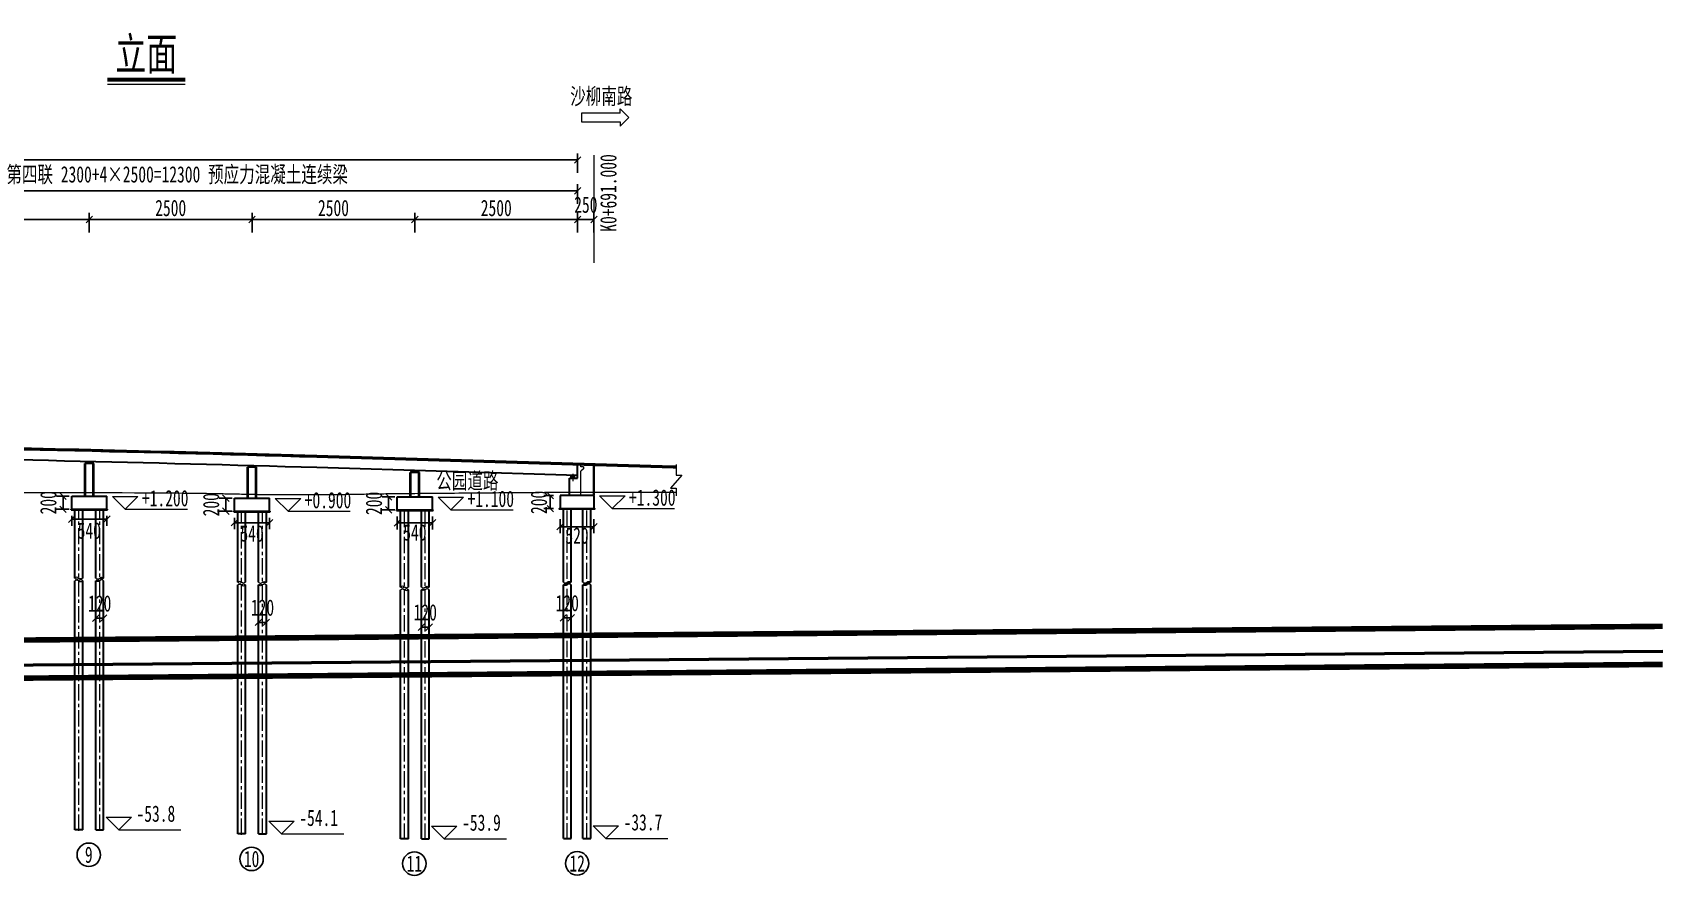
# Model space of a CAD drawing. Header units: millimetres. Extents: x 4628 to 974470, y 12613 to 383573.
# Drawn here: x 723891 to 974470, y 254106 to 383573 of the extents above; entities that cross this region are included whole.
import ezdxf
from ezdxf.enums import TextEntityAlignment as Align

# ---------------------------------------------------------------- set-up
doc = ezdxf.new("R2010")
doc.units = ezdxf.units.MM
for name, pattern in [('CENTER', [2, 1.25, -0.25, 0.25, -0.25]), ('CONTINOUS', [0]), ('CORNER DETAIL$0$HIDDEN', [0.375, 0.25, -0.125]), ('HIDDEN', [9.525, 6.35, -3.175])]:
    doc.linetypes.add(name, pattern=pattern)
for name, color, linetype, lineweight in [('KbhZdmPdx', 1, 'Continuous', 50), ('加粗线', 6, 'Continuous', 60), ('文字', 7, 'Continuous', 15), ('标注', 3, 'Continuous', 18), ('桥 中心线', 5, 'CENTER', 15), ('桥 构造粗实', 1, 'Continuous', 30), ('桥 构造细虚', 6, 'Continuous', 15), ('桥 标高', 4, 'Continuous', 15), ('细线', 6, 'Continuous', 18), ('结构', 1, 'Continuous', 30), ('虚线', 6, 'HIDDEN', 15)]:
    doc.layers.add(name, color=color, linetype=linetype, lineweight=lineweight)
doc.layers.add('纵_地面线', color=30, linetype='Continuous')
doc.styles.get("Standard").update_dxf_attribs({"font": ''})
doc.styles.add('仿宋字', font='', dxfattribs={"width": 0.7})
doc.styles.get('Standard').set_extended_font_data('SimSun')
doc.styles.get('仿宋字').set_extended_font_data('仿宋_GB2312')
doc.dimstyles.new('750', dxfattribs={"dimscale": 0, "dimtxt": 2.5, "dimasz": 1, "dimexe": 1, "dimexo": 1, "dimgap": 0, "dimtad": 0, "dimdec": 0, "dimlfac": 0.1, "dimrnd": 0.1, "dimzin": 12, "dimdsep": 46, "dimtxsty": '仿宋字', "dimblk": 'OBLIQUE', "dimcen": -1, "dimclrd": 256, "dimclre": 256, "dimclrt": 256, "dimadec": 4, "dimazin": 0, "dimtp": 2, "dimtm": 3, "dimtfac": 0.5, "dimtdec": 0, "dimtmove": 2, "dimatfit": 3, "dimldrblk": 'OBLIQUE', "dimfxl": 3, "dimfxlon": 1, "dimtvp": 0.7, "dimtolj": 1, "dimtzin": 12, "dimarcsym": 0})

# ---------------------------------------------------------------- blocks, each defined once
blk = doc.blocks.new('_Oblique')
at = {"color": 0, "linetype": 'ByBlock', "lineweight": -2}
blk.add_line((-0.5, -0.5), (0.5, 0.5), dxfattribs=at)
blk = doc.blocks.new('*D58')
at = {"layer": 'Defpoints', "color": 0}
for p in [(730515, 312349), (728559, 310349), (730515, 310349)]:
    blk.add_point(p, dxfattribs=at)
at = {"layer": '标注', "lineweight": -2}
for p, q in [((729515, 312349), (727559, 312349)), ((728559, 312349), (728559, 310349)), ((729515, 310349), (727559, 310349))]:
    blk.add_line(p, q, dxfattribs=at)
at = {"layer": '标注', "lineweight": -2, "xscale": 1000.0000020837, "yscale": 1000.0000020837, "zscale": 1000.0000020837}
for p, rotation in [((728559, 312349), 90), ((728559, 310349), 270)]:
    blk.add_blockref('_Oblique', p, dxfattribs=dict(at, rotation=rotation))
at = {"layer": '标注', "insert": (726309, 311349), "char_height": 2500, "attachment_point": 5, "rotation": 90, "style": '仿宋字'}
blk.add_mtext('\\A1;200', dxfattribs=at)
blk = doc.blocks.new('*D59')
at = {"layer": 'Defpoints', "color": 0}
for p in [(729889, 310349), (735289, 310349), (735289, 308827)]:
    blk.add_point(p, dxfattribs=at)
at = {"layer": '标注', "lineweight": -2}
for p, q in [((729889, 309349), (729889, 307827)), ((729889, 308827), (735289, 308827)), ((735289, 309349), (735289, 307827))]:
    blk.add_line(p, q, dxfattribs=at)
at = {"layer": '标注', "lineweight": -2, "xscale": 1000.0000020837, "yscale": 1000.0000020837, "zscale": 1000.0000020837, "rotation": 180}
blk.add_blockref('_Oblique', (729889, 308827), dxfattribs=at)
at = {"layer": '标注', "lineweight": -2, "xscale": 1000.0000020837, "yscale": 1000.0000020837, "zscale": 1000.0000020837}
blk.add_blockref('_Oblique', (735289, 308827), dxfattribs=at)
at = {"layer": '标注', "insert": (732589, 307059), "char_height": 2500, "attachment_point": 5, "style": '仿宋字'}
blk.add_mtext('\\A1;540', dxfattribs=at)
blk = doc.blocks.new('*D60')
at = {"layer": 'Defpoints', "color": 0}
for p in [(734789, 293618), (733589, 292730), (734789, 292730)]:
    blk.add_point(p, dxfattribs=at)
at = {"layer": '标注', "lineweight": -2}
for p, q in [((733589, 293618), (733589, 294618)), ((733589, 293618), (734789, 293618)), ((734789, 293618), (734789, 294618))]:
    blk.add_line(p, q, dxfattribs=at)
at = {"layer": '标注', "lineweight": -2, "xscale": 1000.0000020837, "yscale": 1000.0000020837, "zscale": 1000.0000020837, "rotation": 180}
blk.add_blockref('_Oblique', (733589, 293618), dxfattribs=at)
at = {"layer": '标注', "lineweight": -2, "xscale": 1000.0000020837, "yscale": 1000.0000020837, "zscale": 1000.0000020837}
blk.add_blockref('_Oblique', (734789, 293618), dxfattribs=at)
at = {"layer": '标注', "insert": (734189, 295868), "char_height": 2500, "attachment_point": 5, "style": '仿宋字'}
blk.add_mtext('\\A1;120', dxfattribs=at)
blk = doc.blocks.new('标高')
at = {"layer": '桥 标高'}
for p, q in [((-2000, 2000), (2000, 2000)), ((0, 0), (-2000, 2000)), ((0, 0), (2000, 2000)), ((0, 0), (9796, 0))]:
    blk.add_line(p, q, dxfattribs=at)
blk = doc.blocks.new('*D61')
at = {"layer": 'Defpoints', "color": 0}
for p in [(755515, 312049), (753559, 310049), (755515, 310049)]:
    blk.add_point(p, dxfattribs=at)
at = {"layer": '标注', "lineweight": -2}
for p, q in [((754515, 312049), (752559, 312049)), ((753559, 312049), (753559, 310049)), ((754515, 310049), (752559, 310049))]:
    blk.add_line(p, q, dxfattribs=at)
at = {"layer": '标注', "lineweight": -2, "xscale": 1000.0000020837, "yscale": 1000.0000020837, "zscale": 1000.0000020837}
for p, rotation in [((753559, 312049), 90), ((753559, 310049), 270)]:
    blk.add_blockref('_Oblique', p, dxfattribs=dict(at, rotation=rotation))
at = {"layer": '标注', "insert": (751309, 311049), "char_height": 2500, "attachment_point": 5, "rotation": 90, "style": '仿宋字'}
blk.add_mtext('\\A1;200', dxfattribs=at)
blk = doc.blocks.new('*D62')
at = {"layer": 'Defpoints', "color": 0}
for p in [(754889, 310049), (760289, 310049), (760289, 308285)]:
    blk.add_point(p, dxfattribs=at)
at = {"layer": '标注', "lineweight": -2}
for p, q in [((754889, 309049), (754889, 307285)), ((754889, 308285), (760289, 308285)), ((760289, 309049), (760289, 307285))]:
    blk.add_line(p, q, dxfattribs=at)
at = {"layer": '标注', "lineweight": -2, "xscale": 1000.0000020837, "yscale": 1000.0000020837, "zscale": 1000.0000020837, "rotation": 180}
blk.add_blockref('_Oblique', (754889, 308285), dxfattribs=at)
at = {"layer": '标注', "lineweight": -2, "xscale": 1000.0000020837, "yscale": 1000.0000020837, "zscale": 1000.0000020837}
blk.add_blockref('_Oblique', (760289, 308285), dxfattribs=at)
at = {"layer": '标注', "insert": (757589, 306615), "char_height": 2500, "attachment_point": 5, "style": '仿宋字'}
blk.add_mtext('\\A1;540', dxfattribs=at)
blk = doc.blocks.new('*D63')
at = {"layer": 'Defpoints', "color": 0}
for p in [(758589, 292086), (759789, 292974), (759789, 292086)]:
    blk.add_point(p, dxfattribs=at)
at = {"layer": '标注', "lineweight": -2}
for p, q in [((758589, 292974), (758589, 293974)), ((759789, 292974), (759789, 293974)), ((758589, 292974), (759789, 292974))]:
    blk.add_line(p, q, dxfattribs=at)
at = {"layer": '标注', "lineweight": -2, "xscale": 1000.0000020837, "yscale": 1000.0000020837, "zscale": 1000.0000020837, "rotation": 180}
blk.add_blockref('_Oblique', (758589, 292974), dxfattribs=at)
at = {"layer": '标注', "lineweight": -2, "xscale": 1000.0000020837, "yscale": 1000.0000020837, "zscale": 1000.0000020837}
blk.add_blockref('_Oblique', (759789, 292974), dxfattribs=at)
at = {"layer": '标注', "insert": (759189, 295224), "char_height": 2500, "attachment_point": 5, "style": '仿宋字'}
blk.add_mtext('\\A1;120', dxfattribs=at)
blk = doc.blocks.new('*D64')
at = {"layer": 'Defpoints', "color": 0}
for p in [(780515, 312249), (778559, 310249), (780515, 310249)]:
    blk.add_point(p, dxfattribs=at)
at = {"layer": '标注', "lineweight": -2}
for p, q in [((779515, 312249), (777559, 312249)), ((778559, 312249), (778559, 310249)), ((779515, 310249), (777559, 310249))]:
    blk.add_line(p, q, dxfattribs=at)
at = {"layer": '标注', "lineweight": -2, "xscale": 1000.0000020837, "yscale": 1000.0000020837, "zscale": 1000.0000020837}
for p, rotation in [((778559, 312249), 90), ((778559, 310249), 270)]:
    blk.add_blockref('_Oblique', p, dxfattribs=dict(at, rotation=rotation))
at = {"layer": '标注', "insert": (776309, 311249), "char_height": 2500, "attachment_point": 5, "rotation": 90, "style": '仿宋字'}
blk.add_mtext('\\A1;200', dxfattribs=at)
blk = doc.blocks.new('*D65')
at = {"layer": 'Defpoints', "color": 0}
for p in [(779889, 310249), (785289, 310249), (785289, 308264)]:
    blk.add_point(p, dxfattribs=at)
at = {"layer": '标注', "lineweight": -2}
for p, q in [((779889, 309249), (779889, 307264)), ((779889, 308264), (785289, 308264)), ((785289, 309249), (785289, 307264))]:
    blk.add_line(p, q, dxfattribs=at)
at = {"layer": '标注', "lineweight": -2, "xscale": 1000.0000020837, "yscale": 1000.0000020837, "zscale": 1000.0000020837, "rotation": 180}
blk.add_blockref('_Oblique', (779889, 308264), dxfattribs=at)
at = {"layer": '标注', "lineweight": -2, "xscale": 1000.0000020837, "yscale": 1000.0000020837, "zscale": 1000.0000020837}
blk.add_blockref('_Oblique', (785289, 308264), dxfattribs=at)
at = {"layer": '标注', "insert": (782589, 306770), "char_height": 2500, "attachment_point": 5, "style": '仿宋字'}
blk.add_mtext('\\A1;540', dxfattribs=at)
blk = doc.blocks.new('*D66')
at = {"layer": 'Defpoints', "color": 0}
for p in [(783589, 291357), (784789, 292245), (784789, 291357)]:
    blk.add_point(p, dxfattribs=at)
at = {"layer": '标注', "lineweight": -2}
for p, q in [((783589, 292245), (783589, 293245)), ((784789, 292245), (784789, 293245)), ((783589, 292245), (784789, 292245))]:
    blk.add_line(p, q, dxfattribs=at)
at = {"layer": '标注', "lineweight": -2, "xscale": 1000.0000020837, "yscale": 1000.0000020837, "zscale": 1000.0000020837, "rotation": 180}
blk.add_blockref('_Oblique', (783589, 292245), dxfattribs=at)
at = {"layer": '标注', "lineweight": -2, "xscale": 1000.0000020837, "yscale": 1000.0000020837, "zscale": 1000.0000020837}
blk.add_blockref('_Oblique', (784789, 292245), dxfattribs=at)
at = {"layer": '标注', "insert": (784189, 294495), "char_height": 2500, "attachment_point": 5, "style": '仿宋字'}
blk.add_mtext('\\A1;120', dxfattribs=at)
blk = doc.blocks.new('*D70')
at = {"layer": 'Defpoints', "color": 0}
for p in [(804889, 312449), (803380, 310449), (804889, 310449)]:
    blk.add_point(p, dxfattribs=at)
at = {"layer": '标注', "lineweight": -2}
for p, q in [((803889, 312449), (802380, 312449)), ((803380, 312449), (803380, 310449)), ((803889, 310449), (802380, 310449))]:
    blk.add_line(p, q, dxfattribs=at)
at = {"layer": '标注', "lineweight": -2, "xscale": 1000.0000020837, "yscale": 1000.0000020837, "zscale": 1000.0000020837}
for p, rotation in [((803380, 312449), 90), ((803380, 310449), 270)]:
    blk.add_blockref('_Oblique', p, dxfattribs=dict(at, rotation=rotation))
at = {"layer": '标注', "insert": (801644, 311407), "char_height": 2500, "attachment_point": 5, "rotation": 90, "style": '仿宋字'}
blk.add_mtext('\\A1;200', dxfattribs=at)
blk = doc.blocks.new('*D71')
at = {"layer": 'Defpoints', "color": 0}
for p in [(805389, 293667), (805389, 292193), (806589, 292193)]:
    blk.add_point(p, dxfattribs=at)
at = {"layer": '标注', "lineweight": -2}
for p, q in [((805389, 293193), (805389, 294667)), ((806589, 293667), (805389, 293667)), ((806589, 293193), (806589, 294667))]:
    blk.add_line(p, q, dxfattribs=at)
at = {"layer": '标注', "lineweight": -2, "xscale": 1000.0000020837, "yscale": 1000.0000020837, "zscale": 1000.0000020837, "rotation": 180}
blk.add_blockref('_Oblique', (805389, 293667), dxfattribs=at)
at = {"layer": '标注', "lineweight": -2, "xscale": 1000.0000020837, "yscale": 1000.0000020837, "zscale": 1000.0000020837}
blk.add_blockref('_Oblique', (806589, 293667), dxfattribs=at)
at = {"layer": '标注', "insert": (805989, 295917), "char_height": 2500, "attachment_point": 5, "style": '仿宋字'}
blk.add_mtext('\\A1;120', dxfattribs=at)
blk = doc.blocks.new('*D72')
at = {"layer": 'Defpoints', "color": 0}
for p in [(804889, 309835), (810089, 309835, 0), (804889, 307670)]:
    blk.add_point(p, dxfattribs=at)
at = {"layer": '标注', "lineweight": -2}
for p, q in [((804889, 308835), (804889, 306670)), ((810089, 308835), (810089, 306670)), ((810089, 307670), (804889, 307670))]:
    blk.add_line(p, q, dxfattribs=at)
at = {"layer": '标注', "lineweight": -2, "xscale": 1000.0000020837, "yscale": 1000.0000020837, "zscale": 1000.0000020837, "rotation": 180}
blk.add_blockref('_Oblique', (804889, 307670), dxfattribs=at)
at = {"layer": '标注', "lineweight": -2, "xscale": 1000.0000020837, "yscale": 1000.0000020837, "zscale": 1000.0000020837}
blk.add_blockref('_Oblique', (810089, 307670), dxfattribs=at)
at = {"layer": '标注', "insert": (807489, 306292), "char_height": 2500, "attachment_point": 5, "style": '仿宋字'}
blk.add_mtext('\\A1;520', dxfattribs=at)
blk = doc.blocks.new('*D84')
at = {"layer": 'Defpoints', "color": 0}
for p in [(732589, 354869), (707589, 313088), (732589, 312548)]:
    blk.add_point(p, dxfattribs=at)
at = {"layer": '标注', "lineweight": -2}
for p, q in [((707589, 352869), (707589, 355869)), ((732589, 352869), (732589, 355869)), ((707589, 354869), (732589, 354869))]:
    blk.add_line(p, q, dxfattribs=at)
at = {"layer": '标注', "lineweight": -2, "xscale": 1000.0000020837, "yscale": 1000.0000020837, "zscale": 1000.0000020837, "rotation": 180}
blk.add_blockref('_Oblique', (707589, 354869), dxfattribs=at)
at = {"layer": '标注', "lineweight": -2, "xscale": 1000.0000020837, "yscale": 1000.0000020837, "zscale": 1000.0000020837}
blk.add_blockref('_Oblique', (732589, 354869), dxfattribs=at)
at = {"layer": '标注', "insert": (720089, 356619), "char_height": 2500, "attachment_point": 5, "style": '仿宋字'}
blk.add_mtext('\\A1;2500', dxfattribs=at)
blk = doc.blocks.new('*D85')
at = {"layer": 'Defpoints', "color": 0}
for p in [(757589, 354869), (732589, 312548), (757589, 311904)]:
    blk.add_point(p, dxfattribs=at)
at = {"layer": '标注', "lineweight": -2}
for p, q in [((732589, 352869), (732589, 355869)), ((757589, 352869), (757589, 355869)), ((732589, 354869), (757589, 354869))]:
    blk.add_line(p, q, dxfattribs=at)
at = {"layer": '标注', "lineweight": -2, "xscale": 1000.0000020837, "yscale": 1000.0000020837, "zscale": 1000.0000020837, "rotation": 180}
blk.add_blockref('_Oblique', (732589, 354869), dxfattribs=at)
at = {"layer": '标注', "lineweight": -2, "xscale": 1000.0000020837, "yscale": 1000.0000020837, "zscale": 1000.0000020837}
blk.add_blockref('_Oblique', (757589, 354869), dxfattribs=at)
at = {"layer": '标注', "insert": (745089, 356619), "char_height": 2500, "attachment_point": 5, "style": '仿宋字'}
blk.add_mtext('\\A1;2500', dxfattribs=at)
blk = doc.blocks.new('*D86')
at = {"layer": 'Defpoints', "color": 0}
for p in [(782589, 354869), (757589, 311904), (782589, 311175)]:
    blk.add_point(p, dxfattribs=at)
at = {"layer": '标注', "lineweight": -2}
for p, q in [((757589, 352869), (757589, 355869)), ((782589, 352869), (782589, 355869)), ((757589, 354869), (782589, 354869))]:
    blk.add_line(p, q, dxfattribs=at)
at = {"layer": '标注', "lineweight": -2, "xscale": 1000.0000020837, "yscale": 1000.0000020837, "zscale": 1000.0000020837, "rotation": 180}
blk.add_blockref('_Oblique', (757589, 354869), dxfattribs=at)
at = {"layer": '标注', "lineweight": -2, "xscale": 1000.0000020837, "yscale": 1000.0000020837, "zscale": 1000.0000020837}
blk.add_blockref('_Oblique', (782589, 354869), dxfattribs=at)
at = {"layer": '标注', "insert": (770089, 356619), "char_height": 2500, "attachment_point": 5, "style": '仿宋字'}
blk.add_mtext('\\A1;2500', dxfattribs=at)
blk = doc.blocks.new('*D87')
at = {"layer": 'Defpoints', "color": 0}
for p in [(807589, 354869), (782589, 311175), (807589, 310938)]:
    blk.add_point(p, dxfattribs=at)
at = {"layer": '标注', "lineweight": -2}
for p, q in [((782589, 352869), (782589, 355869)), ((807589, 352869), (807589, 355869)), ((782589, 354869), (807589, 354869))]:
    blk.add_line(p, q, dxfattribs=at)
at = {"layer": '标注', "lineweight": -2, "xscale": 1000.0000020837, "yscale": 1000.0000020837, "zscale": 1000.0000020837, "rotation": 180}
blk.add_blockref('_Oblique', (782589, 354869), dxfattribs=at)
at = {"layer": '标注', "lineweight": -2, "xscale": 1000.0000020837, "yscale": 1000.0000020837, "zscale": 1000.0000020837}
blk.add_blockref('_Oblique', (807589, 354869), dxfattribs=at)
at = {"layer": '标注', "insert": (795089, 356619), "char_height": 2500, "attachment_point": 5, "style": '仿宋字'}
blk.add_mtext('\\A1;2500', dxfattribs=at)
blk = doc.blocks.new('*D88')
at = {"layer": 'Defpoints', "color": 0}
for p in [(810089, 354869), (807589, 310938), (810089, 311151)]:
    blk.add_point(p, dxfattribs=at)
at = {"layer": '标注', "lineweight": -2}
for p, q in [((807589, 352869), (807589, 355869)), ((810089, 352869), (810089, 355869)), ((807589, 354869), (810089, 354869))]:
    blk.add_line(p, q, dxfattribs=at)
at = {"layer": '标注', "lineweight": -2, "xscale": 1000.0000020837, "yscale": 1000.0000020837, "zscale": 1000.0000020837, "rotation": 180}
blk.add_blockref('_Oblique', (807589, 354869), dxfattribs=at)
at = {"layer": '标注', "lineweight": -2, "xscale": 1000.0000020837, "yscale": 1000.0000020837, "zscale": 1000.0000020837}
blk.add_blockref('_Oblique', (810089, 354869), dxfattribs=at)
at = {"layer": '标注', "insert": (808839, 357119), "char_height": 2500, "attachment_point": 5, "style": '仿宋字'}
blk.add_mtext('\\A1;250', dxfattribs=at)
blk = doc.blocks.new('*D92')
at = {"layer": 'Defpoints', "color": 0}
for p in [(807589, 359278), (684589, 353369), (807589, 353369)]:
    blk.add_point(p, dxfattribs=at)
at = {"layer": '标注', "lineweight": -2}
for p, q in [((684589, 357278), (684589, 360278)), ((684589, 359278), (807589, 359278)), ((807589, 357278), (807589, 360278))]:
    blk.add_line(p, q, dxfattribs=at)
at = {"layer": '标注', "lineweight": -2, "xscale": 1000.0000020837, "yscale": 1000.0000020837, "zscale": 1000.0000020837, "rotation": 180}
blk.add_blockref('_Oblique', (684589, 359278), dxfattribs=at)
at = {"layer": '标注', "lineweight": -2, "xscale": 1000.0000020837, "yscale": 1000.0000020837, "zscale": 1000.0000020837}
blk.add_blockref('_Oblique', (807589, 359278), dxfattribs=at)
at = {"layer": '标注', "insert": (746089, 361652), "char_height": 2500, "attachment_point": 5, "style": '仿宋字'}
blk.add_mtext('\\A1;第四联 2300+4×2500=12300 预应力混凝土连续梁', dxfattribs=at)
blk = doc.blocks.new('*D93')
at = {"layer": 'Defpoints', "color": 0}
for p in [(807589, 364010), (285589, 355869), (807589, 357778)]:
    blk.add_point(p, dxfattribs=at)
at = {"layer": '标注', "lineweight": -2}
for p, q in [((285589, 362010), (285589, 365010)), ((285589, 364010), (807589, 364010)), ((807589, 362010), (807589, 365010))]:
    blk.add_line(p, q, dxfattribs=at)
at = {"layer": '标注', "lineweight": -2, "xscale": 1000.0000020837, "yscale": 1000.0000020837, "zscale": 1000.0000020837, "rotation": 180}
blk.add_blockref('_Oblique', (285589, 364010), dxfattribs=at)
at = {"layer": '标注', "lineweight": -2, "xscale": 1000.0000020837, "yscale": 1000.0000020837, "zscale": 1000.0000020837}
blk.add_blockref('_Oblique', (807589, 364010), dxfattribs=at)
at = {"layer": '标注', "insert": (546589, 365760), "char_height": 2500, "attachment_point": 5, "style": '仿宋字'}
blk.add_mtext('\\A1;52200', dxfattribs=at)
blk = doc.blocks.new('ditie')
at = {"layer": 'KbhZdmPdx'}
blk.add_line((266264.98, 123221.16), (266558.15, 123233.41), dxfattribs=at)
at = {"layer": 'KbhZdmPdx', "color": 5, "linetype": 'CORNER DETAIL$0$HIDDEN', "ltscale": 0.01, "const_width": 0.5}
for points in [[(266285.5, 123242.07), (266558.15, 123253.47)], [(266285.57, 123240.32), (266558.15, 123251.72)], [(266285.8, 123212.81), (266558.15, 123224.2)], [(266285.88, 123211.06), (266558.15, 123222.44)]]:
    blk.add_lwpolyline(points, dxfattribs=at)

msp = doc.modelspace()

# ---------------------------------------------------------------- linework, layer by layer
for centre in [(732513.8, 257279.1), (757513.8, 256635.2), (782513.8, 255906), (807513.8, 255950.8)]:
    msp.add_circle(centre, 1800)
at = {"layer": '加粗线'}
msp.add_line((735410.7, 376382.9), (747297.1, 376382.9), dxfattribs=at)
at = {"layer": '文字'}
for p, q in [((814093.7, 371202.3), (814093.7, 371869)), ((815427.1, 370535.6), (814093.7, 371869)), ((815427.1, 370535.6), (814093.7, 369202.3)), ((814093.7, 369869), (814093.7, 369202.3)), ((810088.7, 364736.8), (810088.7, 348189.8))]:
    msp.add_line(p, q, dxfattribs=at)
msp.add_lwpolyline([(814093.7, 371202.3), (808199.6, 371202.3), (808199.6, 369869), (814093.7, 369869)], dxfattribs=at)
at = {"layer": '标注'}
msp.add_lwpolyline([(822716.4, 317242), (822716.4, 315571.9), (823591.4, 315571.9), (821841.4, 313571.9), (822716.4, 313571.9), (822716.4, 312436.8)], dxfattribs=at)
at = {"layer": '桥 中心线', "ltscale": 2000}
for p, q in [((806838.7, 315810.8), (806838.7, 314652.6)), ((730988.7, 260966), (730988.7, 310349.4)), ((734188.7, 260966), (734188.7, 310349.4)), ((755988.7, 260322.1), (755988.7, 310049.4)), ((759188.7, 260322.1), (759188.7, 310049.4)), ((780988.7, 259592.9), (780988.7, 310249.4)), ((784188.7, 259592.9), (784188.7, 310249.4)), ((805988.7, 259637.8), (805988.7, 310449.4)), ((808988.7, 259637.8), (808988.7, 310449.4))]:
    msp.add_line(p, q, dxfattribs=at)
at = {"layer": '桥 构造粗实'}
for p, q in [((807588.7, 315126.4), (807588.7, 317211.7)), ((810088.7, 317149.7), (810088.7, 312565.6)), ((810088.7, 312449.4), (810088.7, 317149.7)), ((806338.7, 315126.4), (807588.7, 315126.4)), ((806338.7, 312449.4), (806338.7, 315126.4)), ((806478.8, 315126.4), (806478.8, 315248.4)), ((806478.8, 315248.4), (807198.7, 315248.4)), ((807118.7, 315433), (806558.7, 315433)), ((806558.7, 315433), (806558.7, 315248.4)), ((806558.7, 315310.1), (806681.6, 315433)), ((806558.7, 315310.1), (806679.6, 315431)), ((806558.7, 315248.4), (807118.7, 315248.4)), ((806558.7, 315248.4), (807118.7, 315248.4)), ((806636.5, 315246.4), (806823, 315433)), ((806636.5, 315246.4), (806821.1, 315431)), ((806777.9, 315246.4), (806962.2, 315430.7)), ((806777.9, 315246.4), (806923.4, 315392)), ((806919.3, 315246.4), (807047, 315374.2)), ((806919.3, 315246.4), (807020.2, 315347.3)), ((806923.4, 315392), (806962.5, 315431)), ((806962.2, 315430.7), (806964.4, 315433)), ((807020.2, 315347.3), (807103.9, 315431)), ((807047, 315374.2), (807105.8, 315433)), ((807060.7, 315246.4), (807118.7, 315304.4)), ((807060.7, 315246.4), (807116.9, 315302.6)), ((807116.9, 315302.6), (807118.7, 315304.4)), ((807118.7, 315248.4), (807118.7, 315433)), ((807198.7, 315248.4), (807198.7, 315126.4)), ((729888.7, 310349.4), (729888.7, 312349.4)), ((729888.7, 312349.4), (735288.7, 312349.4)), ((735288.7, 310349.4), (735288.7, 312349.4)), ((754888.7, 310049.4), (754888.7, 312049.4)), ((754888.7, 312049.4), (760288.7, 312049.4)), ((760288.7, 310049.4), (760288.7, 312049.4)), ((779888.7, 310249.4), (779888.7, 312249.4)), ((779888.7, 312249.4), (785288.7, 312249.4)), ((785288.7, 310249.4), (785288.7, 312249.4)), ((810088.7, 312449.4), (804888.7, 312449.4)), ((804888.7, 312449.4), (804888.7, 310449.4)), ((810088.7, 312449.4), (810088.7, 310449.4, 0)), ((729788.7, 310349.4), (735388.7, 310349.4)), ((729788.7, 310249.4), (729788.7, 310349.4)), ((729788.7, 310249.4), (735388.7, 310249.4)), ((729888.7, 310349.4), (735288.7, 310349.4)), ((730388.7, 299772.4), (730388.7, 310349.4)), ((731588.7, 299772.4), (731588.7, 310349.4)), ((733588.7, 299772.4), (733588.7, 310349.4)), ((734788.7, 299772.4), (734788.7, 310349.4)), ((735388.7, 310249.4), (735388.7, 310349.4)), ((754788.7, 310049.4), (760388.7, 310049.4)), ((754788.7, 309949.4), (754788.7, 310049.4)), ((754788.7, 309949.4), (760388.7, 309949.4)), ((754888.7, 310049.4), (760288.7, 310049.4)), ((755388.7, 299128.5), (755388.7, 310049.4)), ((756588.7, 299128.5), (756588.7, 310049.4)), ((758588.7, 299128.5), (758588.7, 310049.4)), ((759788.7, 299128.5), (759788.7, 310049.4)), ((760388.7, 309949.4), (760388.7, 310049.4)), ((779788.7, 310249.4), (785388.7, 310249.4)), ((779788.7, 310149.4), (779788.7, 310249.4)), ((779788.7, 310149.4), (785388.7, 310149.4)), ((779888.7, 310249.4), (785288.7, 310249.4)), ((780388.7, 298399.2), (780388.7, 310249.4)), ((781588.7, 298399.2), (781588.7, 310249.4)), ((783588.7, 298399.2), (783588.7, 310249.4)), ((784788.7, 298399.2), (784788.7, 310249.4)), ((785388.7, 310149.4), (785388.7, 310249.4)), ((804888.7, 310449.4, 0), (810088.7, 310449.4, 0)), ((805388.7, 299150.2), (805388.7, 310449.4)), ((806588.7, 299150.2), (806588.7, 310449.4)), ((808388.7, 299150.2), (808388.7, 310449.4)), ((809588.7, 299150.2), (809588.7, 310449.4)), ((730388.7, 261113.3), (730388.7, 299364.4)), ((731588.7, 261113.3), (731588.7, 299364.4)), ((733588.7, 261113.3), (733588.7, 299364.4)), ((734788.7, 261113.3), (734788.7, 299364.4)), ((755388.7, 260469.4), (755388.7, 298720.5)), ((756588.7, 260469.4), (756588.7, 298720.5)), ((758588.7, 260469.4), (758588.7, 298720.5)), ((759788.7, 260469.4), (759788.7, 298720.5)), ((805388.7, 259785), (805388.7, 298742.2)), ((806588.7, 259785), (806588.7, 298742.2)), ((808388.7, 259785), (808388.7, 298742.2)), ((809588.7, 259785), (809588.7, 298742.2)), ((780388.7, 259740.1), (780388.7, 297991.2)), ((781588.7, 259740.1), (781588.7, 297991.2)), ((783588.7, 259740.1), (783588.7, 297991.2)), ((784788.7, 259740.1), (784788.7, 297991.2)), ((731588.7, 261113.3), (730388.7, 261113.3)), ((733588.7, 261113.3), (734788.7, 261113.3)), ((756588.7, 260469.4), (755388.7, 260469.4)), ((758588.7, 260469.4), (759788.7, 260469.4)), ((781588.7, 259740.1), (780388.7, 259740.1)), ((783588.7, 259740.1), (784788.7, 259740.1)), ((805388.7, 259785), (806588.7, 259785)), ((808388.7, 259785), (809588.7, 259785))]:
    msp.add_line(p, q, dxfattribs=at)
for points in [[(281269.9, 317283.5), (370623, 319499.5, -0.00544879), (507575.2, 321402.9), (507589.9, 321402.9, -0.00324992), (650584.1, 320902.5), (650614.4, 320902.2, -0.00487299), (767540.5, 318593.1), (822266.4, 316978.7, 0.00001051), (822716.4, 316965.4)], [(682588.7, 320297.2, -0.00354059), (767540.5, 318393.1), (822266.4, 316778.7, 0.00001051), (822716.4, 316765.4, 0.00001051)], [(689988.7, 318579.2, -0.00323222), (767540.5, 316793.1), (807588.7, 315611.7)]]:
    msp.add_lwpolyline(points, format="xyb", dxfattribs=at)
at = {"layer": '桥 构造粗实', "elevation": 0}
msp.add_lwpolyline([(810088.7, 310449.4), (810188.7, 310449.4), (810188.7, 310349.4), (804788.7, 310349.4), (804788.7, 310449.4), (804888.7, 310449.4)], dxfattribs=at)
at = {"layer": '桥 构造细虚'}
for p, q in [((808088.7, 316851.7, 0), (808088.7, 317199.3, 0)), ((808488.7, 316851.7, 0), (808088.7, 316851.7, 0)), ((808488.7, 316551.7, 0), (808088.7, 316201.7, 0)), ((808088.7, 312449.4), (808088.7, 316201.7, 0)), ((808488.7, 316851.7, 0), (808488.7, 316551.7, 0))]:
    msp.add_line(p, q, dxfattribs=at)
for points in [[(731588.7, 299772.4, -0.416), (730988.7, 299772.4, 0.408), (730388.7, 299772.4, 0.416), (730988.7, 299772.4, 0.416)], [(730388.7, 299364.4, -0.416), (730988.7, 299364.4, 0.408), (731588.7, 299364.4, 0.416), (730988.7, 299364.4, 0.416)], [(733588.7, 299772.4, 0.416), (734188.7, 299772.4, -0.408), (734788.7, 299772.4, -0.416), (734188.7, 299772.4, -0.416)], [(734788.7, 299364.4, 0.416), (734188.7, 299364.4, -0.408), (733588.7, 299364.4, -0.416), (734188.7, 299364.4, -0.416)], [(756588.7, 299128.5, -0.416), (755988.7, 299128.5, 0.408), (755388.7, 299128.5, 0.416), (755988.7, 299128.5, 0.416)], [(755388.7, 298720.5, -0.416), (755988.7, 298720.5, 0.408), (756588.7, 298720.5, 0.416), (755988.7, 298720.5, 0.416)], [(758588.7, 299128.5, 0.416), (759188.7, 299128.5, -0.408), (759788.7, 299128.5, -0.416), (759188.7, 299128.5, -0.416)], [(759788.7, 298720.5, 0.416), (759188.7, 298720.5, -0.408), (758588.7, 298720.5, -0.416), (759188.7, 298720.5, -0.416)], [(781588.7, 298399.2, -0.416), (780988.7, 298399.2, 0.408), (780388.7, 298399.2, 0.416), (780988.7, 298399.2, 0.416)], [(783588.7, 298399.2, 0.416), (784188.7, 298399.2, -0.408), (784788.7, 298399.2, -0.416), (784188.7, 298399.2, -0.416)], [(805388.7, 299150.2, 0.416), (805988.7, 299150.2, -0.408), (806588.7, 299150.2, -0.416), (805988.7, 299150.2, -0.416)], [(806588.7, 298742.2, 0.416), (805988.7, 298742.2, -0.408), (805388.7, 298742.2, -0.416), (805988.7, 298742.2, -0.416)], [(808388.7, 299150.2, 0.416), (808988.7, 299150.2, -0.408), (809588.7, 299150.2, -0.416), (808988.7, 299150.2, -0.416)], [(809588.7, 298742.2, 0.416), (808988.7, 298742.2, -0.408), (808388.7, 298742.2, -0.416), (808988.7, 298742.2, -0.416)], [(780388.7, 297991.2, -0.416), (780988.7, 297991.2, 0.408), (781588.7, 297991.2, 0.416), (780988.7, 297991.2, 0.416)], [(784788.7, 297991.2, 0.416), (784188.7, 297991.2, -0.408), (783588.7, 297991.2, -0.416), (784188.7, 297991.2, -0.416)]]:
    msp.add_lwpolyline(points, format="xyb", dxfattribs=at)
at = {"layer": '纵_地面线', "color": 5, "const_width": 200, "flags": 128}
msp.add_lwpolyline([(682588.7, 312152.7), (689088.7, 313267.4), (699088.7, 313586.4), (709088.7, 313063.4), (719088.7, 312897.4), (729088.7, 312888.4), (739088.7, 312874.4), (749088.7, 312805.4), (759088.7, 312602.4), (769088.7, 312569.4), (779088.7, 312739.4), (789088.7, 312823.4), (799088.7, 312906.4), (809088.7, 312969.4), (819088.7, 312965.4), (822716.4, 312968.3)], dxfattribs=at)
at = {"layer": '细线'}
msp.add_line((735410.7, 375658.2), (747297.1, 375658.2), dxfattribs=at)
at = {"layer": '结构', "linetype": 'CONTINOUS'}
for p, q in [((733288.7, 317365.8), (731888.7, 317365.8)), ((731888.7, 312349.4), (731888.7, 317365.8)), ((731988.7, 312349.4), (731988.7, 317365.8)), ((732058.7, 317538.1), (733118.7, 317538.1)), ((732058.7, 317365.8), (732058.7, 317538.1)), ((733118.7, 317365.8), (733118.7, 317538.1)), ((733188.7, 312349.4), (733188.7, 317365.8)), ((733288.7, 312349.4), (733288.7, 317365.8)), ((758288.7, 316807.6), (756888.7, 316807.6)), ((756888.7, 312049.4), (756888.7, 316807.6)), ((756988.7, 312049.4), (756988.7, 316807.6)), ((757058.7, 316979.9), (758118.7, 316979.9)), ((757058.7, 316807.6), (757058.7, 316979.9)), ((758118.7, 316807.6), (758118.7, 316979.9)), ((758188.7, 312049.4), (758188.7, 316807.6)), ((758288.7, 312049.4), (758288.7, 316807.6)), ((783288.7, 316012), (781888.7, 316012)), ((781888.7, 312249.4), (781888.7, 316012)), ((781988.7, 312249.4), (781988.7, 316012)), ((782058.7, 316184.3), (783118.7, 316184.3)), ((782058.7, 316012), (782058.7, 316184.3)), ((783118.7, 316012), (783118.7, 316184.3)), ((783188.7, 312249.4), (783188.7, 316012)), ((783288.7, 312249.4), (783288.7, 316012))]:
    msp.add_line(p, q, dxfattribs=at)
at = {"layer": '虚线', "ltscale": 2.2}
for p, q in [((804888.7, 312449.4), (804888.7, 310449.4)), ((804888.7, 310449.4, 0), (810088.7, 310449.4, 0)), ((804938.7, 310449.4, 0), (810138.7, 310449.4, 0))]:
    msp.add_line(p, q, dxfattribs=at)

# ---------------------------------------------------------------- block references
at = {"xscale": 1000, "yscale": 200}
msp.add_blockref('ditie', (-265583934.2, -24358153.6), dxfattribs=at)
at = {"layer": '桥 标高', "xscale": 0.9750390015542508, "yscale": 0.9750390015542508, "zscale": 0.9750390015542508}
for p in [(738109.3, 310349.4), (763109.3, 310049.4), (788109.3, 310249.4), (812909.3, 310449.4, 0), (737108.3, 261113.3), (762108.3, 260469.4), (787108.3, 259740.1), (811908.3, 259785)]:
    msp.add_blockref('标高', p, dxfattribs=at)

# ---------------------------------------------------------------- texts
at = {"width": 0.7}
msp.add_text('立面', height=5000, dxfattribs=at).set_placement((736567.6, 377803.7))
at = {"layer": '文字', "width": 0.7}
for s, p in [('9', (732513.8, 257279.1)), ('10', (757513.8, 256635.2)), ('11', (782513.8, 255906)), ('12', (807513.8, 255950.8))]:
    msp.add_text(s, height=2500, rotation=0.000002, dxfattribs=at).set_placement(p, align=Align.MIDDLE_CENTER)
at = {"layer": '文字', "char_height": 2500, "style": '仿宋字'}
for s, width, insert, attachment_point in [('沙柳南路', 12224.343, (815991.9, 375054.4), 3), ('公园道路', 9930.813, (785879, 315979), 1)]:
    msp.add_mtext_dynamic_manual_height_columns(s, width=width, gutter_width=12.5, heights=[0], dxfattribs=dict(at, insert=insert, attachment_point=attachment_point))
at = {"layer": '文字', "insert": (811048.8, 352988.2), "char_height": 2500, "attachment_point": 1, "rotation": 90, "style": '仿宋字'}
msp.add_mtext_dynamic_manual_height_columns('K0+691.000', width=4194.053, gutter_width=12.5, heights=[0], dxfattribs=at)
at = {"layer": '桥 标高', "char_height": 2500, "attachment_point": 1, "style": '仿宋字'}
for s, width, insert in [('+1.200', 4194.053, (740674.5, 313300.2)), ('+1.300', 4194.053, (815474.5, 313400.2, 0)), ('+0.900', 4194.053, (765674.5, 313000.2)), ('+1.100', 4194.053, (790674.5, 313200.2)), ('-53.8', 5130.973, (739838.8, 264841.6)), ('-54.1', 5130.973, (764838.8, 264197.7)), ('-53.9', 5130.973, (789838.8, 263468.4)), ('-33.7', 5130.973, (814638.8, 263513.3))]:
    msp.add_mtext_dynamic_manual_height_columns(s, width=width, gutter_width=12.5, heights=[0], dxfattribs=dict(at, insert=insert))

# ---------------------------------------------------------------- dimensions: what is measured, and where the dimension line sits
at = {"layer": '标注'}
for base, p1, p2, picture, middle in [((807588.7, 364010.5), (285588.7, 355868.6), (807588.7, 357777.8), '*D93', (546588.7, 365760.5)), ((810088.7, 354868.6), (807588.7, 310937.6), (810088.7, 311151.1), '*D88', (808838.7, 357118.6)), ((732588.7, 354868.6), (707588.7, 313087.6), (732588.7, 312548), '*D84', (720088.7, 356618.6)), ((757588.7, 354868.6), (732588.7, 312548), (757588.7, 311904.1), '*D85', (745088.7, 356618.6)), ((782588.7, 354868.6), (757588.7, 311904.1), (782588.7, 311174.8), '*D86', (770088.7, 356618.6)), ((807588.7, 354868.6), (782588.7, 311174.8), (807588.7, 310937.6), '*D87', (795088.7, 356618.6)), ((734788.7, 293618.1), (733588.7, 292730), (734788.7, 292730), '*D60', (734188.7, 295868.1)), ((759788.7, 292974.2), (758588.7, 292086.1), (759788.7, 292086.1), '*D63', (759188.7, 295224.2)), ((784788.7, 292244.9), (783588.7, 291356.9), (784788.7, 291356.9), '*D66', (784188.7, 294494.9))]:
    dim = msp.add_linear_dim(base=base, p1=p1, p2=p2, dimstyle='750', override={"dimscale": 1000.000002, "dimfxl": 2}, dxfattribs=at)
    dim.commit()
    dim.dimension.update_dxf_attribs({"geometry": picture, "text_midpoint": middle})
dim = msp.add_linear_dim(base=(807588.7, 359277.8), p1=(684588.7, 353368.6), p2=(807588.7, 353368.6), text='第四联 2300+4×2500=<> 预应力混凝土连续梁', dimstyle='750', override={"dimscale": 1000.000002, "dimfxl": 2}, dxfattribs=at)
dim.commit()
dim.dimension.update_dxf_attribs({"geometry": '*D92', "text_midpoint": (746088.7, 361652.1)})
for base, p1, p2, angle, picture, middle in [((728559.2, 310349.4), (730514.7, 312349.4), (730514.7, 310349.4), 90, '*D58', (726309.2, 311349.4)), ((753559.2, 310049.4), (755514.7, 312049.4), (755514.7, 310049.4), 90, '*D61', (751309.2, 311049.4)), ((778559.2, 310249.4), (780514.7, 312249.4), (780514.7, 310249.4), 90, '*D64', (776309.2, 311249.4)), ((805388.7, 293667), (806588.7, 292193.2), (805388.7, 292193.2), 180, '*D71', (805988.7, 295917))]:
    dim = msp.add_linear_dim(base=base, p1=p1, p2=p2, angle=angle, dimstyle='750', override={"dimscale": 1000.000002, "dimfxl": 2}, dxfattribs=at)
    dim.commit()
    dim.dimension.update_dxf_attribs({"geometry": picture, "text_midpoint": middle})
for base, p1, p2, angle, picture, middle in [((803379.8, 310449.4), (804888.7, 312449.4), (804888.7, 310449.4), 90, '*D70', (801644.1, 311407.2)), ((804888.7, 307670.5), (810088.7, 309835, 0), (804888.7, 309835), 180, '*D72', (807488.7, 306292.2))]:
    dim = msp.add_linear_dim(base=base, p1=p1, p2=p2, angle=angle, dimstyle='750', override={"dimscale": 1000.000002, "dimfxl": 2}, dxfattribs=at)
    dim.commit()
    dim.dimension.update_dxf_attribs({"geometry": picture, "text_midpoint": middle, "dimtype": 160})
for base, p1, p2, picture, middle in [((735288.7, 308827.4), (729888.7, 310349.4), (735288.7, 310349.4), '*D59', (732588.7, 307059.3)), ((760288.7, 308284.8), (754888.7, 310049.4), (760288.7, 310049.4), '*D62', (757588.7, 306615.1)), ((785288.7, 308263.6), (779888.7, 310249.4), (785288.7, 310249.4), '*D65', (782588.7, 306770))]:
    dim = msp.add_linear_dim(base=base, p1=p1, p2=p2, dimstyle='750', override={"dimscale": 1000.000002, "dimfxl": 2}, dxfattribs=at)
    dim.commit()
    dim.dimension.update_dxf_attribs({"geometry": picture, "text_midpoint": middle, "dimtype": 160})

doc.saveas('drawing.dxf')
